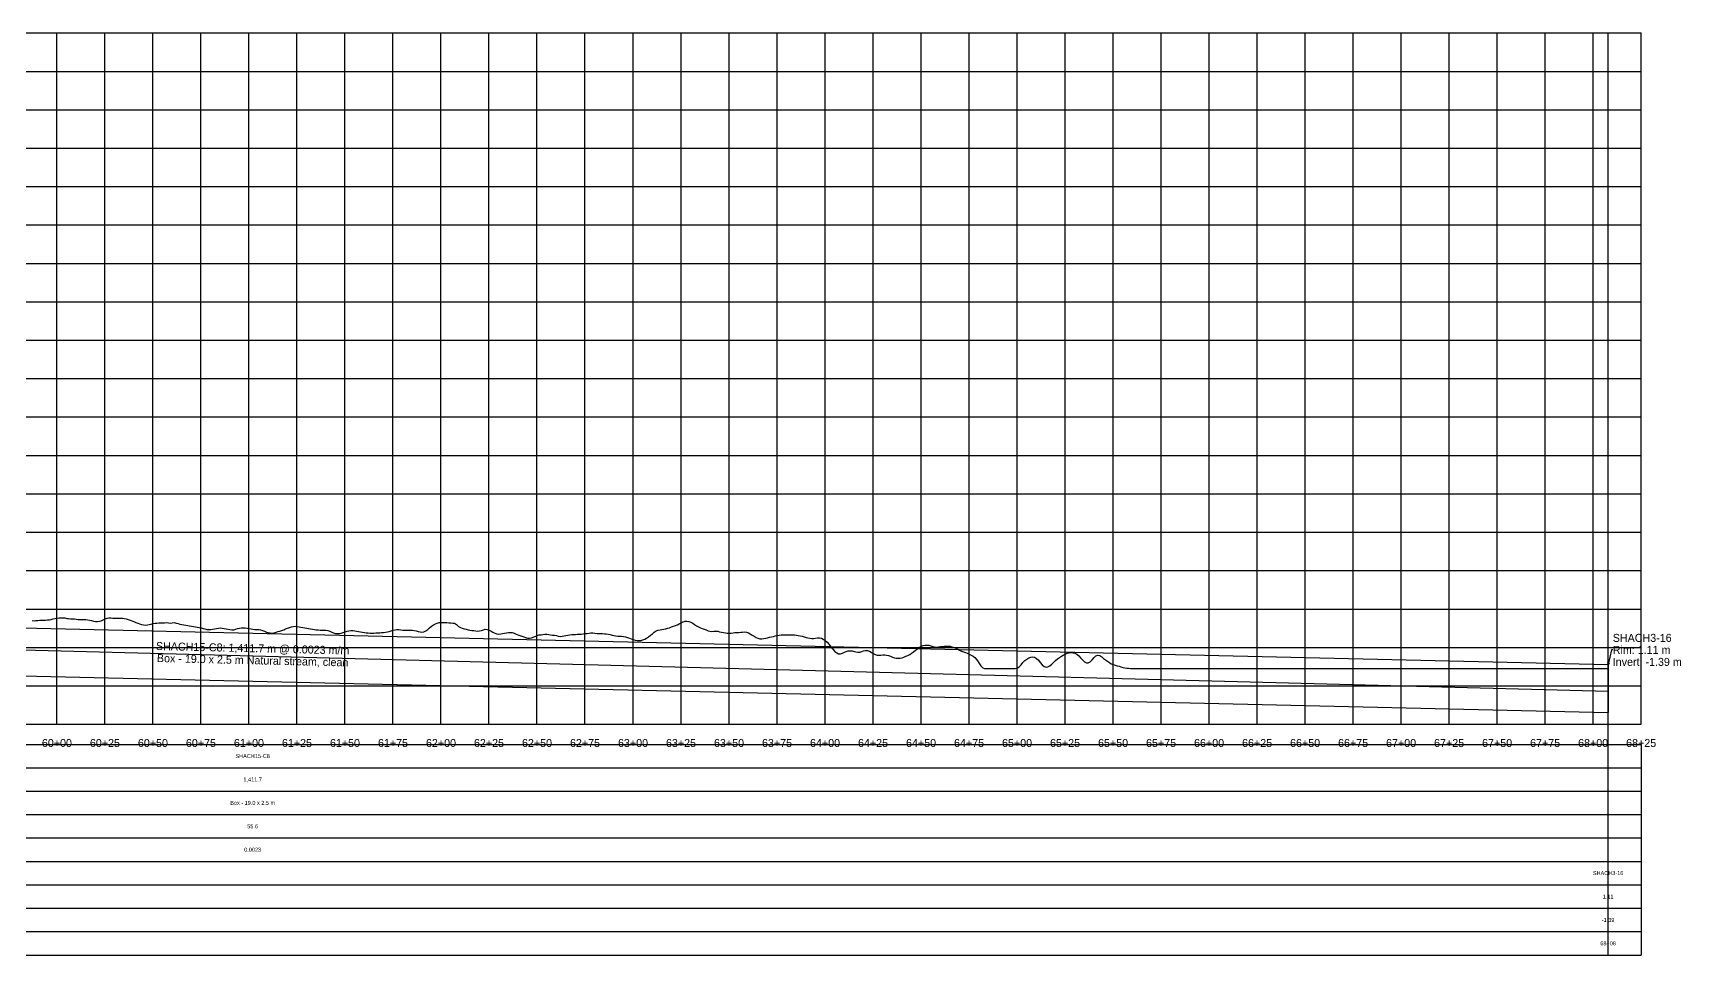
# Model space of a CAD drawing. Extents: x -64 to 6846, y -140 to 342.
# Drawn here: x 5988 to 6846, y -140 to 340 of the extents above; entities that cross this region are included whole.
import ezdxf
from ezdxf.enums import TextEntityAlignment as Align

# ---------------------------------------------------------------- set-up
doc = ezdxf.new("R2010")
doc.units = 0
for name, color, linetype in [('Annotation', 7, 'Continuous'), ('Annotation_Table', 254, 'Continuous'), ('Crown', 7, 'Continuous'), ('Grid', 254, 'Continuous'), ('Grid_Text', 7, 'Continuous'), ('Ground_Elevation', 3, 'Continuous'), ('Hydraulic_Grade', 5, 'Continuous'), ('Invert', 7, 'Continuous'), ('Structure', 7, 'Continuous')]:
    doc.layers.add(name, color=color, linetype=linetype)

msp = doc.modelspace()

# ---------------------------------------------------------------- linework, layer by layer
at = {"layer": 'Annotation', "color": 0}
msp.add_lwpolyline([(6810.22, 18.71), (6809.48, 18.71), (6807.78, 11.09)], dxfattribs=at)
msp.add_lwpolyline([(6807.78, 11.09), (6807.58, 12.07), (6808.37, 11.89)], close=True, dxfattribs=at)
at = {"layer": 'Annotation_Table', "color": 254}
for points in [[(6807.78, -140.21), (6807.78, 340)], [(-25, -30.48), (6824.95, -30.48)], [(6824.95, -30.48), (6824.95, -140.21)], [(-25, -42.67), (6824.95, -42.67)], [(-25, -54.86), (6824.95, -54.86)], [(-25, -67.06), (6824.95, -67.06)], [(-25, -79.25), (6824.95, -79.25)], [(-25, -91.44), (6824.95, -91.44)], [(-25, -103.63), (6824.95, -103.63)], [(-25, -115.82), (6824.95, -115.82)], [(-25, -128.02), (6824.95, -128.02)], [(-25, -140.21), (6824.95, -140.21)]]:
    msp.add_lwpolyline(points, dxfattribs=at)
at = {"layer": 'Crown', "color": 0}
for points in [[(5396.09, 43.76), (6807.78, 11.09)], [(6807.78, 11.09), (6807.78, 11.09)]]:
    msp.add_lwpolyline(points, dxfattribs=at)
at = {"layer": 'Grid', "color": 254}
for points in [[(-25, 340), (6825, 340)], [(6000, -20), (6000, 340)], [(6025, -20), (6025, 340)], [(6050, -20), (6050, 340)], [(6075, -20), (6075, 340)], [(6100, -20), (6100, 340)], [(6125, -20), (6125, 340)], [(6150, -20), (6150, 340)], [(6175, -20), (6175, 340)], [(6200, -20), (6200, 340)], [(6225, -20), (6225, 340)], [(6250, -20), (6250, 340)], [(6275, -20), (6275, 340)], [(6300, -20), (6300, 340)], [(6325, -20), (6325, 340)], [(6350, -20), (6350, 340)], [(6375, -20), (6375, 340)], [(6400, -20), (6400, 340)], [(6425, -20), (6425, 340)], [(6450, -20), (6450, 340)], [(6475, -20), (6475, 340)], [(6500, -20), (6500, 340)], [(6525, -20), (6525, 340)], [(6550, -20), (6550, 340)], [(6575, -20), (6575, 340)], [(6600, -20), (6600, 340)], [(6625, -20), (6625, 340)], [(6650, -20), (6650, 340)], [(6675, -20), (6675, 340)], [(6700, -20), (6700, 340)], [(6725, -20), (6725, 340)], [(6750, -20), (6750, 340)], [(6775, -20), (6775, 340)], [(6800, -20), (6800, 340)], [(6825, -20), (6825, 340)], [(-25, 320), (6825, 320)], [(-25, 300), (6825, 300)], [(-25, 280), (6825, 280)], [(-25, 260), (6825, 260)], [(-25, 240), (6825, 240)], [(-25, 220), (6825, 220)], [(-25, 200), (6825, 200)], [(-25, 180), (6825, 180)], [(-25, 160), (6825, 160)], [(-25, 140), (6825, 140)], [(-25, 120), (6825, 120)], [(-25, 100), (6825, 100)], [(-25, 80), (6825, 80)], [(-25, 60), (6825, 60)], [(-25, 40), (6825, 40)], [(-25, 20), (6825, 20)], [(-25, 0), (6825, 0)], [(-25, -20), (6825, -20)]]:
    msp.add_lwpolyline(points, dxfattribs=at)
at = {"layer": 'Ground_Elevation', "color": 3}
msp.add_lwpolyline([(5987.09, 33.94), (5988.09, 33.91), (5989.09, 33.93), (5990.09, 34.05), (5991.09, 34.22), (5992.09, 34.2), (5993.09, 34.17), (5994.09, 34.21), (5995.09, 34.29), (5996.09, 34.43), (5997.09, 34.62), (5998.09, 34.83), (5999.09, 35.04), (6000.09, 35.21), (6001.09, 35.34), (6002.09, 35.4), (6003.09, 35.4), (6004.09, 35.36), (6005.09, 35.14), (6006.09, 35), (6007.09, 34.93), (6008.09, 34.87), (6009.09, 34.8), (6010.09, 34.72), (6011.09, 34.62), (6012.09, 34.53), (6013.09, 34.49), (6014.09, 34.51), (6015.09, 34.52), (6016.09, 34.43), (6017.09, 34.23), (6018.09, 33.95), (6019.09, 33.72), (6020.09, 33.58), (6021.09, 33.54), (6022.09, 33.61), (6023.09, 33.87), (6024.09, 34.33), (6025.09, 34.85), (6026.09, 35.24), (6027.09, 35.38), (6028.09, 35.33), (6029.09, 35.21), (6030.09, 35.19), (6031.09, 35.26), (6032.09, 35.29), (6033.09, 35.26), (6034.09, 35.18), (6035.09, 35.03), (6036.09, 34.84), (6037.09, 34.58), (6038.09, 34.26), (6039.09, 33.88), (6040.09, 33.46), (6041.09, 33.02), (6042.09, 32.59), (6043.09, 32.21), (6044.09, 31.91), (6045.09, 31.72), (6046.09, 31.67), (6047.09, 31.75), (6048.09, 31.92), (6049.09, 32.16), (6050.09, 32.38), (6051.09, 32.57), (6052.09, 32.69), (6053.09, 32.74), (6054.09, 32.76), (6055.09, 32.78), (6056.09, 32.84), (6057.09, 32.9), (6058.09, 32.83), (6059.09, 32.7), (6060.09, 32.79), (6061.09, 32.89), (6062.09, 32.67), (6063.09, 32.41), (6064.09, 32.16), (6065.09, 31.93), (6066.09, 31.75), (6067.09, 31.58), (6068.09, 31.42), (6069.09, 31.26), (6070.09, 31.1), (6071.09, 30.93), (6072.09, 30.74), (6073.09, 30.54), (6074.09, 30.34), (6075.09, 30.12), (6076.09, 29.88), (6077.09, 29.63), (6078.09, 29.41), (6079.09, 29.29), (6080.09, 29.33), (6081.09, 29.52), (6082.09, 29.69), (6083.09, 29.84), (6084.09, 30.01), (6085.09, 30.12), (6086.09, 30.09), (6087.09, 29.91), (6088.09, 29.66), (6089.09, 29.45), (6090.09, 29.27), (6091.09, 29.15), (6092.09, 29.21), (6093.09, 29.48), (6094.09, 29.87), (6095.09, 30.11), (6096.09, 30.19), (6097.09, 30.18), (6098.09, 30.15), (6099.09, 30.04), (6100.09, 29.83), (6101.09, 29.62), (6102.09, 29.47), (6103.09, 29.4), (6104.09, 29.39), (6105.09, 29.33), (6106.09, 29.14), (6107.09, 28.79), (6108.09, 28.39), (6109.09, 28.01), (6110.09, 27.71), (6111.09, 27.52), (6112.09, 27.49), (6113.09, 27.67), (6114.09, 27.95), (6115.09, 28.26), (6116.09, 28.53), (6117.09, 28.85), (6118.09, 29.23), (6119.09, 29.64), (6120.09, 30.04), (6121.09, 30.4), (6122.09, 30.72), (6123.09, 30.93), (6124.09, 30.99), (6125.09, 30.89), (6126.09, 30.7), (6127.09, 30.51), (6128.09, 30.36), (6129.09, 30.24), (6130.09, 30.1), (6131.09, 29.92), (6132.09, 29.68), (6133.09, 29.45), (6134.09, 29.27), (6135.09, 29.16), (6136.09, 29.09), (6137.09, 29.05), (6138.09, 29.06), (6139.09, 29.06), (6140.09, 28.97), (6141.09, 28.75), (6142.09, 28.41), (6143.09, 27.98), (6144.09, 27.59), (6145.09, 27.31), (6146.09, 27.21), (6147.09, 27.26), (6148.09, 27.45), (6149.09, 27.74), (6150.09, 28.1), (6151.09, 28.44), (6152.09, 28.67), (6153.09, 28.78), (6154.09, 28.77), (6155.09, 28.69), (6156.09, 28.54), (6157.09, 28.31), (6158.09, 28.09), (6159.09, 27.92), (6160.09, 27.78), (6161.09, 27.66), (6162.09, 27.54), (6163.09, 27.44), (6164.09, 27.43), (6165.09, 27.48), (6166.09, 27.56), (6167.09, 27.62), (6168.09, 27.67), (6169.09, 27.73), (6170.09, 27.81), (6171.09, 27.93), (6172.09, 28.09), (6173.09, 28.33), (6174.09, 28.64), (6175.09, 28.96), (6176.09, 29.18), (6177.09, 29.28), (6178.09, 29.25), (6179.09, 29.14), (6180.09, 29.01), (6181.09, 28.92), (6182.09, 28.9), (6183.09, 28.93), (6184.09, 28.94), (6185.09, 28.92), (6186.09, 28.81), (6187.09, 28.59), (6188.09, 28.3), (6189.09, 28.04), (6190.09, 27.93), (6191.09, 28.11), (6192.09, 28.64), (6193.09, 29.35), (6194.09, 30.14), (6195.09, 31.01), (6196.09, 31.74), (6197.09, 32.3), (6198.09, 32.68), (6199.09, 32.89), (6200.09, 32.99), (6201.09, 33.01), (6202.09, 32.97), (6203.09, 32.9), (6204.09, 32.81), (6205.09, 32.73), (6206.09, 32.68), (6207.09, 32.59), (6208.09, 31.94), (6209.09, 30.96), (6210.09, 30.32), (6211.09, 29.95), (6212.09, 29.69), (6213.09, 29.45), (6214.09, 29.19), (6215.09, 28.96), (6216.09, 28.84), (6217.09, 28.76), (6218.09, 28.58), (6219.09, 28.51), (6220.09, 28.61), (6221.09, 28.88), (6222.09, 29.22), (6223.09, 29.44), (6224.09, 29.3), (6225.09, 28.94), (6226.09, 28.49), (6227.09, 27.91), (6228.09, 27.43), (6229.09, 27.1), (6230.09, 26.97), (6231.09, 27.04), (6232.09, 27.22), (6233.09, 27.42), (6234.09, 27.6), (6235.09, 27.76), (6236.09, 27.83), (6237.09, 27.71), (6238.09, 27.37), (6239.09, 26.9), (6240.09, 26.5), (6241.09, 26.24), (6242.09, 25.93), (6243.09, 25.52), (6244.09, 25.13), (6245.09, 24.87), (6246.09, 24.84), (6247.09, 24.99), (6248.09, 25.28), (6249.09, 25.71), (6250.09, 26.15), (6251.09, 26.47), (6252.09, 26.63), (6253.09, 26.75), (6254.09, 26.85), (6255.09, 26.83), (6256.09, 26.7), (6257.09, 26.52), (6258.09, 26.4), (6259.09, 26.3), (6260.09, 26.17), (6261.09, 25.93), (6262.09, 25.76), (6263.09, 25.81), (6264.09, 25.96), (6265.09, 26.16), (6266.09, 26.37), (6267.09, 26.54), (6268.09, 26.68), (6269.09, 26.76), (6270.09, 26.8), (6271.09, 26.83), (6272.09, 26.86), (6273.09, 26.93), (6274.09, 27.04), (6275.09, 27.18), (6276.09, 27.32), (6277.09, 27.44), (6278.09, 27.51), (6279.09, 27.52), (6280.09, 27.45), (6281.09, 27.33), (6282.09, 27.21), (6283.09, 27.17), (6284.09, 27.17), (6285.09, 27.15), (6286.09, 27.05), (6287.09, 26.89), (6288.09, 26.67), (6289.09, 26.43), (6290.09, 26.2), (6291.09, 25.97), (6292.09, 25.82), (6293.09, 25.79), (6294.09, 25.79), (6295.09, 25.69), (6296.09, 25.46), (6297.09, 25.16), (6298.09, 24.85), (6299.09, 24.5), (6300.09, 24.12), (6301.09, 23.78), (6302.09, 23.59), (6303.09, 23.54), (6304.09, 23.64), (6305.09, 23.87), (6306.09, 24.27), (6307.09, 24.82), (6308.09, 25.5), (6309.09, 26.31), (6310.09, 27.15), (6311.09, 27.91), (6312.09, 28.55), (6313.09, 28.97), (6314.09, 29.23), (6315.09, 29.41), (6316.09, 29.57), (6317.09, 29.75), (6318.09, 29.96), (6319.09, 30.27), (6320.09, 30.66), (6321.09, 31.05), (6322.09, 31.44), (6323.09, 31.82), (6324.09, 32.29), (6325.09, 32.81), (6326.09, 33.35), (6327.09, 33.69), (6328.09, 33.67), (6329.09, 33.46), (6330.09, 33.11), (6331.09, 32.61), (6332.09, 31.99), (6333.09, 31.32), (6334.09, 30.71), (6335.09, 30.2), (6336.09, 29.77), (6337.09, 29.43), (6338.09, 29.07), (6339.09, 28.68), (6340.09, 28.39), (6341.09, 28.33), (6342.09, 28.42), (6343.09, 28.48), (6344.09, 28.38), (6345.09, 28.19), (6346.09, 27.97), (6347.09, 27.75), (6348.09, 27.58), (6349.09, 27.45), (6350.09, 27.39), (6351.09, 27.44), (6352.09, 27.56), (6353.09, 27.69), (6354.09, 27.78), (6355.09, 27.83), (6356.09, 27.92), (6357.09, 28.01), (6358.09, 28.04), (6359.09, 27.93), (6360.09, 27.61), (6361.09, 27.09), (6362.09, 26.44), (6363.09, 25.8), (6364.09, 25.21), (6365.09, 24.75), (6366.09, 24.53), (6367.09, 24.51), (6368.09, 24.65), (6369.09, 24.83), (6370.09, 25.03), (6371.09, 25.25), (6372.09, 25.51), (6373.09, 25.77), (6374.09, 26.02), (6375.09, 26.24), (6376.09, 26.39), (6377.09, 26.49), (6378.09, 26.53), (6379.09, 26.53), (6380.09, 26.53), (6381.09, 26.54), (6382.09, 26.54), (6383.09, 26.53), (6384.09, 26.49), (6385.09, 26.41), (6386.09, 26.28), (6387.09, 26.08), (6388.09, 25.84), (6389.09, 25.55), (6390.09, 25.23), (6391.09, 24.95), (6392.09, 24.73), (6393.09, 24.64), (6394.09, 24.69), (6395.09, 24.82), (6396.09, 24.93), (6397.09, 24.95), (6398.09, 24.79), (6399.09, 24.37), (6400.09, 23.65), (6401.09, 22.65), (6402.09, 21.48), (6403.09, 20.25), (6404.09, 19.04), (6405.09, 17.95), (6406.09, 17.11), (6407.09, 16.7), (6408.09, 16.71), (6409.09, 17.04), (6410.09, 17.5), (6411.09, 17.91), (6412.09, 18.16), (6413.09, 18.23), (6414.09, 18.14), (6415.09, 17.9), (6416.09, 17.62), (6417.09, 17.45), (6418.09, 17.54), (6419.09, 17.87), (6420.09, 18.24), (6421.09, 18.43), (6422.09, 18.39), (6423.09, 18.05), (6424.09, 17.45), (6425.09, 16.77), (6426.09, 16.23), (6427.09, 15.95), (6428.09, 15.91), (6429.09, 16.03), (6430.09, 16.15), (6431.09, 16.13), (6432.09, 15.99), (6433.09, 15.76), (6434.09, 15.38), (6435.09, 14.96), (6436.09, 14.63), (6437.09, 14.42), (6438.09, 14.39), (6439.09, 14.47), (6440.09, 14.66), (6441.09, 14.96), (6442.09, 15.36), (6443.09, 15.84), (6444.09, 16.39), (6445.09, 17.05), (6446.09, 17.76), (6447.09, 18.55), (6448.09, 19.33), (6449.09, 20.04), (6450.09, 20.61), (6451.09, 20.98), (6452.09, 21.17), (6453.09, 21.21), (6454.09, 21.09), (6455.09, 20.83), (6456.09, 20.5), (6457.09, 20.24), (6458.09, 20.19), (6459.09, 20.28), (6460.09, 20.42), (6461.09, 20.53), (6462.09, 20.63), (6463.09, 20.7), (6464.09, 20.7), (6465.09, 20.57), (6466.09, 20.34), (6467.09, 20.03), (6468.09, 19.64), (6469.09, 19.13), (6470.09, 18.58), (6471.09, 18.07), (6472.09, 17.65), (6473.09, 17.29), (6474.09, 16.92), (6475.09, 16.52), (6476.09, 16.04), (6477.09, 15.44), (6478.09, 14.67), (6479.09, 13.54), (6480.09, 11.96), (6481.09, 10.37), (6482.09, 9.4), (6483.09, 9.06), (6484.09, 9), (6485.09, 9), (6486.09, 9), (6487.09, 9), (6488.09, 9), (6489.09, 9), (6490.09, 9), (6491.09, 9), (6492.09, 9), (6493.09, 9), (6494.09, 9), (6495.09, 9), (6496.09, 9), (6497.09, 9), (6498.09, 9), (6499.09, 9.04), (6500.09, 9.24), (6501.09, 9.85), (6502.09, 10.9), (6503.09, 12.12), (6504.09, 13.16), (6505.09, 13.96), (6506.09, 14.59), (6507.09, 14.98), (6508.09, 15.06), (6509.09, 14.9), (6510.09, 14.31), (6511.09, 13.32), (6512.09, 12.12), (6513.09, 10.95), (6514.09, 10.09), (6515.09, 9.72), (6516.09, 9.89), (6517.09, 10.47), (6518.09, 11.32), (6519.09, 12.29), (6520.09, 13.22), (6521.09, 14.04), (6522.09, 14.78), (6523.09, 15.37), (6524.09, 15.95), (6525.09, 16.49), (6526.09, 16.92), (6527.09, 17.21), (6528.09, 17.3), (6529.09, 17.2), (6530.09, 16.92), (6531.09, 16.42), (6532.09, 15.64), (6533.09, 14.59), (6534.09, 13.47), (6535.09, 12.5), (6536.09, 11.94), (6537.09, 11.95), (6538.09, 12.53), (6539.09, 13.56), (6540.09, 14.71), (6541.09, 15.65), (6542.09, 16), (6543.09, 15.8), (6544.09, 15.12), (6545.09, 14.28), (6546.09, 13.55), (6547.09, 12.84), (6548.09, 12.16), (6549.09, 11.51), (6550.09, 11.02), (6551.09, 10.74), (6552.09, 10.46), (6553.09, 10.17), (6554.09, 9.83), (6555.09, 9.57), (6556.09, 9.38), (6557.09, 9.2), (6558.09, 9.12), (6559.09, 9.05), (6560.09, 9.02), (6561.09, 9), (6562.09, 9), (6563.09, 9), (6564.09, 9), (6565.09, 9), (6566.09, 9), (6567.09, 9), (6568.09, 9), (6569.09, 9), (6570.09, 9), (6571.09, 9), (6572.09, 9), (6573.09, 9), (6574.09, 9), (6575.09, 9), (6576.09, 9), (6577.09, 9), (6578.09, 9), (6579.09, 9), (6580.09, 9), (6581.09, 9), (6582.09, 9), (6583.09, 9), (6584.09, 9), (6585.09, 9), (6586.09, 9), (6587.09, 9), (6588.09, 9), (6589.09, 9), (6590.09, 9), (6591.09, 9), (6592.09, 9), (6593.09, 9), (6594.09, 9), (6595.09, 9), (6596.09, 9), (6597.09, 9), (6598.09, 9), (6599.09, 9), (6600.09, 9), (6601.09, 9), (6602.09, 9), (6603.09, 9), (6604.09, 9), (6605.09, 9), (6606.09, 9), (6607.09, 9), (6608.09, 9), (6609.09, 9), (6610.09, 9), (6611.09, 9), (6612.09, 9), (6613.09, 9), (6614.09, 9), (6615.09, 9), (6616.09, 9), (6617.09, 9), (6618.09, 9), (6619.09, 9), (6620.09, 9), (6621.09, 9), (6622.09, 9), (6623.09, 9), (6624.09, 9), (6625.09, 9), (6626.09, 9), (6627.09, 9), (6628.09, 9), (6629.09, 9), (6630.09, 9), (6631.09, 9), (6632.09, 9), (6633.09, 9), (6634.09, 9), (6635.09, 9), (6636.09, 9), (6637.09, 9), (6638.09, 9), (6639.09, 9), (6640.09, 9), (6641.09, 9), (6642.09, 9), (6643.09, 9), (6644.09, 9), (6645.09, 9), (6646.09, 9), (6647.09, 9), (6648.09, 9), (6649.09, 9), (6650.09, 9), (6651.09, 9), (6652.09, 9), (6653.09, 9), (6654.09, 9), (6655.09, 9), (6656.09, 9), (6657.09, 9), (6658.09, 9), (6659.09, 9), (6660.09, 9), (6661.09, 9), (6662.09, 9), (6663.09, 9), (6664.09, 9), (6665.09, 9), (6666.09, 9), (6667.09, 9), (6668.09, 9), (6669.09, 9), (6670.09, 9), (6671.09, 9), (6672.09, 9), (6673.09, 9), (6674.09, 9), (6675.09, 9), (6676.09, 9), (6677.09, 9), (6678.09, 9), (6679.09, 9), (6680.09, 9), (6681.09, 9), (6682.09, 9), (6683.09, 9), (6684.09, 9), (6685.09, 9), (6686.09, 9), (6687.09, 9), (6688.09, 9), (6689.09, 9), (6690.09, 9), (6691.09, 9), (6692.09, 9), (6693.09, 9), (6694.09, 9), (6695.09, 9), (6696.09, 9), (6697.09, 9), (6698.09, 9), (6699.09, 9), (6700.09, 9), (6701.09, 9), (6702.09, 9), (6703.09, 9), (6704.09, 9), (6705.09, 9), (6706.09, 9), (6707.09, 9), (6708.09, 9), (6709.09, 9), (6710.09, 9), (6711.09, 9), (6712.09, 9), (6713.09, 9), (6714.09, 9), (6715.09, 9), (6716.09, 9), (6717.09, 9), (6718.09, 9), (6719.09, 9), (6720.09, 9), (6721.09, 9), (6722.09, 9), (6723.09, 9), (6724.09, 9), (6725.09, 9), (6726.09, 9), (6727.09, 9), (6728.09, 9), (6729.09, 9), (6730.09, 9), (6731.09, 9), (6732.09, 9), (6733.09, 9), (6734.09, 9), (6735.09, 9), (6736.09, 9), (6737.09, 9), (6738.09, 9), (6739.09, 9), (6740.09, 9), (6741.09, 9), (6742.09, 9), (6743.09, 9), (6744.09, 9), (6745.09, 9), (6746.09, 9), (6747.09, 9), (6748.09, 9), (6749.09, 9), (6750.09, 9), (6751.09, 9), (6752.09, 9), (6753.09, 9), (6754.09, 9), (6755.09, 9), (6756.09, 9), (6757.09, 9), (6758.09, 9), (6759.09, 9), (6760.09, 9), (6761.09, 9), (6762.09, 9.01), (6763.09, 9.01), (6764.09, 9), (6765.09, 9), (6766.09, 9), (6767.09, 9), (6768.09, 9), (6769.09, 9), (6770.09, 9), (6771.09, 9), (6772.09, 9), (6773.09, 9), (6774.09, 9), (6775.09, 9), (6776.09, 9), (6777.09, 9), (6778.09, 9), (6779.09, 9), (6780.09, 9), (6781.09, 9), (6782.09, 9), (6783.09, 9), (6784.09, 9), (6785.09, 9), (6786.09, 9), (6787.09, 9), (6788.09, 9), (6789.09, 9), (6790.09, 9), (6791.09, 9), (6792.09, 9), (6793.09, 9), (6794.09, 9), (6795.09, 9), (6796.09, 9), (6797.09, 9), (6798.09, 9), (6799.09, 9), (6800.09, 9), (6801.09, 9), (6802.09, 9), (6803.09, 9), (6804.09, 9), (6805.09, 9), (6806.09, 9), (6807.09, 9), (6807.78, 9)], dxfattribs=at)
at = {"layer": 'Hydraulic_Grade', "color": 5}
for points in [[(5396.09, 33.98), (6807.78, -2.73)], [(6807.78, -2.73), (6807.78, -2.73), (6807.78, -2.73)]]:
    msp.add_lwpolyline(points, dxfattribs=at)
at = {"layer": 'Invert', "color": 0}
for points in [[(5396.09, 18.76), (6807.78, -13.91)], [(6807.78, -13.91), (6807.78, -13.91)]]:
    msp.add_lwpolyline(points, dxfattribs=at)
at = {"layer": 'Structure', "color": 0}
msp.add_lwpolyline([(6807.78, 11.09), (6807.78, -13.91)], dxfattribs=at)
msp.add_lwpolyline([(6807.78, 11.09), (6807.78, -13.91)], dxfattribs=at)

# ---------------------------------------------------------------- texts
at = {"layer": 'Annotation', "color": 0}
for s, height, p in [('SHACH3-16', 4.167, (6810.22, 24.96)), ('Rim: 1.11 m', 4.1667, (6810.22, 18.71)), ('Invert: -1.39 m', 4.1667, (6810.22, 12.46))]:
    msp.add_text(s, height=height, dxfattribs=at).set_placement(p, align=Align.MIDDLE_LEFT)
for s, p in [('SHACH15-C8: 1,411.7 m @ 0.0023 m/m', (6101.93, 19.57)), ('Box - 19.0 x 2.5 m Natural stream, clean', (6101.93, 13.32))]:
    msp.add_text(s, height=4.1667, rotation=358.67427, dxfattribs=at).set_placement(p, align=Align.MIDDLE_CENTER)
at = {"layer": 'Annotation_Table', "color": 0}
for s, height, p in [('SHACH15-C8', 2.083, (6101.93, -36.58)), ('1,411.7', 2.083, (6101.93, -48.77)), ('Box - 19.0 x 2.5 m', 2.0833, (6101.93, -60.96)), ('55.6', 2.083, (6101.93, -73.15)), ('0.0023', 2.083, (6101.93, -85.34)), ('SHACH3-16', 2.083, (6807.78, -97.54)), ('1.11', 2.083, (6807.78, -109.73)), ('-1.39', 2.083, (6807.78, -121.92)), ('68+08', 2.083, (6807.78, -134.11))]:
    msp.add_text(s, height=height, dxfattribs=at).set_placement(p, align=Align.MIDDLE_CENTER)
at = {"layer": 'Grid_Text', "color": 0}
for s, p in [('60+00', (6000, -27.7)), ('60+25', (6025, -27.7)), ('60+50', (6050, -27.7)), ('60+75', (6075, -27.7)), ('61+00', (6100, -27.7)), ('61+25', (6125, -27.7)), ('61+50', (6150, -27.7)), ('61+75', (6175, -27.7)), ('62+00', (6200, -27.7)), ('62+25', (6225, -27.7)), ('62+50', (6250, -27.7)), ('62+75', (6275, -27.7)), ('63+00', (6300, -27.7)), ('63+25', (6325, -27.7)), ('63+50', (6350, -27.7)), ('63+75', (6375, -27.7)), ('64+00', (6400, -27.7)), ('64+25', (6425, -27.7)), ('64+50', (6450, -27.7)), ('64+75', (6475, -27.7)), ('65+00', (6500, -27.7)), ('65+25', (6525, -27.7)), ('65+50', (6550, -27.7)), ('65+75', (6575, -27.7)), ('66+00', (6600, -27.7)), ('66+25', (6625, -27.7)), ('66+50', (6650, -27.7)), ('66+75', (6675, -27.7)), ('67+00', (6700, -27.7)), ('67+25', (6725, -27.7)), ('67+50', (6750, -27.7)), ('67+75', (6775, -27.7)), ('68+00', (6800, -27.7)), ('68+25', (6825, -27.7))]:
    msp.add_text(s, height=4.167, dxfattribs=at).set_placement(p, align=Align.TOP_CENTER)

doc.saveas('drawing.dxf')
